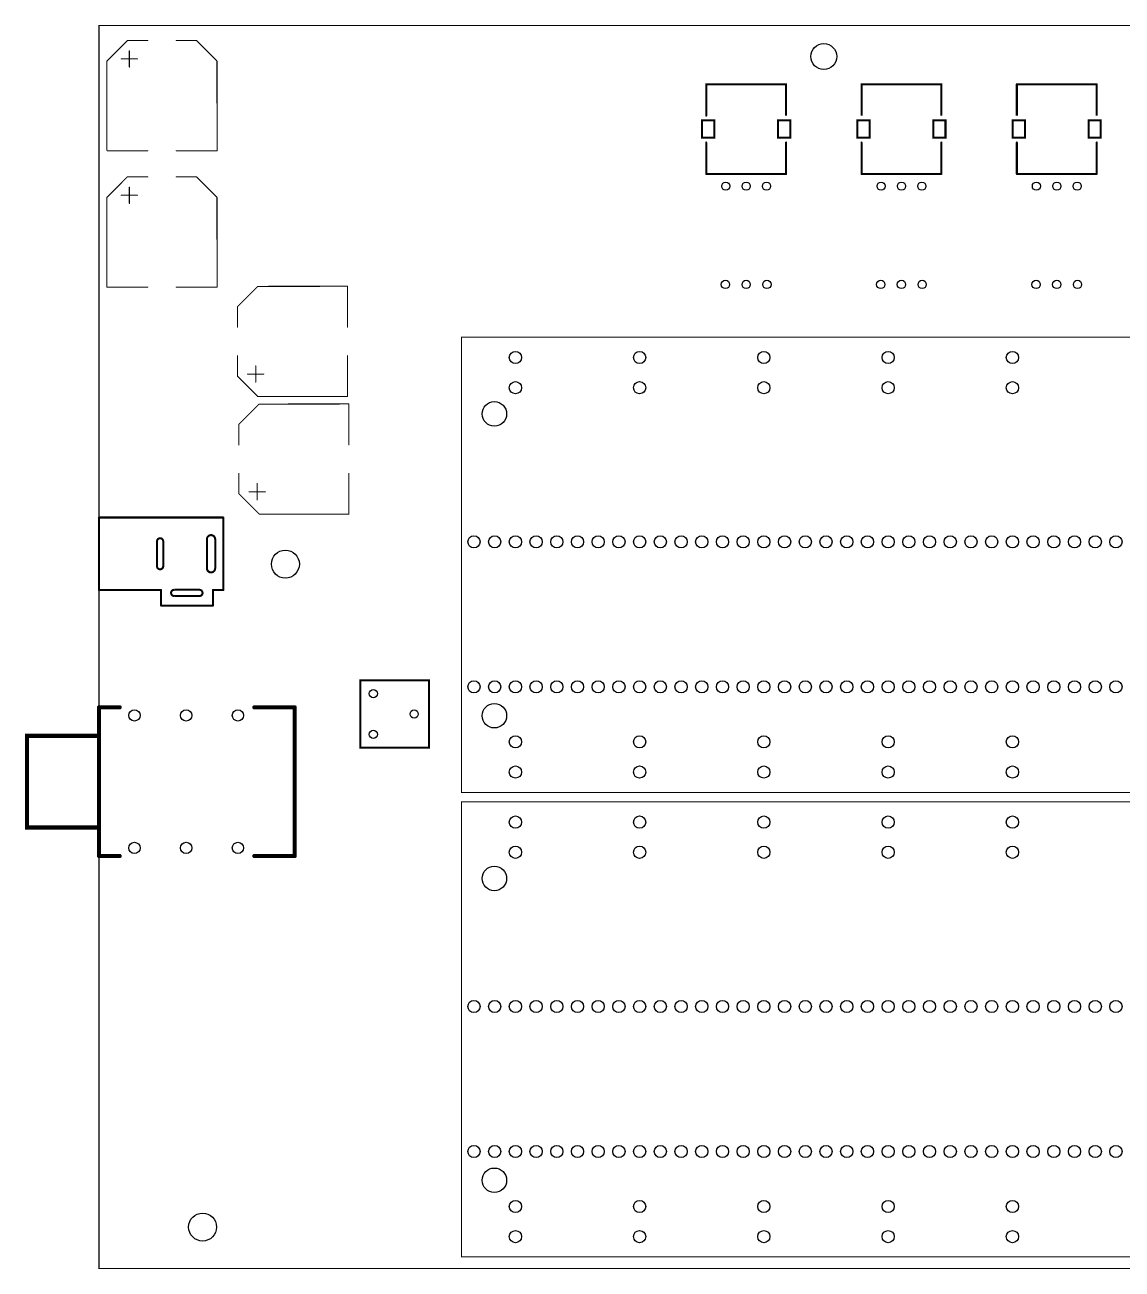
# Model space of a CAD drawing. Extents: x -0.4 to 10.4, y 0 to 6.
# Drawn here: x -0.36 to 4.94, y 0 to 6 of the extents above; entities that cross this region are included whole.
import ezdxf

# ---------------------------------------------------------------- set-up
doc = ezdxf.new("R2010")
doc.units = 0
doc.header["$MEASUREMENT"] = 0
for name, color, linetype in [('Board_Outline', 13, 'Continuous'), ('Drill_Top', 7, 'Continuous'), ('Top_Silk', 2, 'Continuous')]:
    doc.layers.add(name, color=color, linetype=linetype)

msp = doc.modelspace()

# ---------------------------------------------------------------- linework, layer by layer
at = {"layer": 'Board_Outline', "linetype": 'Continuous'}
for points, const_width in [([(0, 0), (10, 0), (10, 6), (0, 6), (0, 0)], 0.0055), ([(2.9124, 5.5414), (2.9714, 5.5414), (2.9714, 5.4587), (2.9124, 5.4587), (2.9124, 5.5414)], 0.0098), ([(2.9124, 5.5414), (2.9714, 5.5414), (2.9714, 5.4587), (2.9124, 5.4587), (2.9124, 5.5414)], 0.0055), ([(3.2786, 5.5414), (3.3376, 5.5414), (3.3376, 5.4587), (3.2786, 5.4587), (3.2786, 5.5414)], 0.0098), ([(3.2786, 5.5414), (3.3376, 5.5414), (3.3376, 5.4587), (3.2786, 5.4587), (3.2786, 5.5414)], 0.0055), ([(3.6624, 5.5414), (3.7214, 5.5414), (3.7214, 5.4587), (3.6624, 5.4587), (3.6624, 5.5414)], 0.0098), ([(3.6624, 5.5414), (3.7214, 5.5414), (3.7214, 5.4587), (3.6624, 5.4587), (3.6624, 5.5414)], 0.0055), ([(4.0286, 5.5414), (4.0876, 5.5414), (4.0876, 5.4587), (4.0286, 5.4587), (4.0286, 5.5414)], 0.0098), ([(4.0286, 5.5414), (4.0876, 5.5414), (4.0876, 5.4587), (4.0286, 5.4587), (4.0286, 5.5414)], 0.0055), ([(4.4124, 5.5414), (4.4714, 5.5414), (4.4714, 5.4587), (4.4124, 5.4587), (4.4124, 5.5414)], 0.0098), ([(4.4124, 5.5414), (4.4714, 5.5414), (4.4714, 5.4587), (4.4124, 5.4587), (4.4124, 5.5414)], 0.0055), ([(4.7786, 5.5414), (4.8376, 5.5414), (4.8376, 5.4587), (4.7786, 5.4587), (4.7786, 5.5414)], 0.0098), ([(4.7786, 5.5414), (4.8376, 5.5414), (4.8376, 5.4587), (4.7786, 5.4587), (4.7786, 5.5414)], 0.0055), ([(0.561, 3.52), (0.5608, 3.5231), (0.56, 3.5262), (0.5588, 3.5291), (0.5572, 3.5317), (0.5551, 3.5341), (0.5528, 3.5362), (0.5501, 3.5378), (0.5472, 3.539), (0.5441, 3.5398), (0.541, 3.54), (0.5379, 3.5398), (0.5348, 3.539), (0.5319, 3.5378), (0.5292, 3.5362), (0.5268, 3.5341), (0.5248, 3.5317), (0.5232, 3.5291), (0.522, 3.5262), (0.5212, 3.5231), (0.521, 3.52)], 0.0098), ([(0.31, 3.51), (0.3098, 3.5123), (0.3093, 3.5146), (0.3084, 3.5168), (0.3072, 3.5188), (0.3056, 3.5206), (0.3038, 3.5221), (0.3018, 3.5234), (0.2997, 3.5243), (0.2974, 3.5248), (0.295, 3.525), (0.2927, 3.5248), (0.2904, 3.5243), (0.2882, 3.5234), (0.2862, 3.5221), (0.2844, 3.5206), (0.2829, 3.5188), (0.2817, 3.5168), (0.2808, 3.5146), (0.2802, 3.5123), (0.28, 3.51)], 0.0098), ([(0.28, 3.51), (0.28, 3.39)], 0.0098), ([(0.31, 3.51), (0.3098, 3.5123), (0.3093, 3.5146), (0.3084, 3.5168), (0.3072, 3.5188), (0.3056, 3.5206), (0.3038, 3.5221), (0.3018, 3.5234), (0.2997, 3.5243), (0.2974, 3.5248), (0.295, 3.525), (0.2927, 3.5248), (0.2904, 3.5243), (0.2882, 3.5234), (0.2862, 3.5221), (0.2844, 3.5206), (0.2829, 3.5188), (0.2817, 3.5168), (0.2808, 3.5146), (0.2802, 3.5123), (0.28, 3.51)], 0.0055), ([(0.28, 3.51), (0.28, 3.39)], 0.0055), ([(0.31, 3.51), (0.31, 3.39)], 0.0098), ([(0.31, 3.51), (0.31, 3.39)], 0.0055), ([(0.521, 3.52), (0.521, 3.38)], 0.0098), ([(0.561, 3.52), (0.5608, 3.5231), (0.56, 3.5262), (0.5588, 3.5291), (0.5572, 3.5317), (0.5551, 3.5341), (0.5528, 3.5362), (0.5501, 3.5378), (0.5472, 3.539), (0.5441, 3.5398), (0.541, 3.54), (0.5379, 3.5398), (0.5348, 3.539), (0.5319, 3.5378), (0.5292, 3.5362), (0.5268, 3.5341), (0.5248, 3.5317), (0.5232, 3.5291), (0.522, 3.5262), (0.5212, 3.5231), (0.521, 3.52)], 0.0055), ([(0.521, 3.52), (0.521, 3.38)], 0.0055), ([(0.561, 3.52), (0.561, 3.38)], 0.0098), ([(0.561, 3.52), (0.561, 3.38)], 0.0055), ([(0.28, 3.39), (0.2802, 3.3877), (0.2808, 3.3854), (0.2817, 3.3832), (0.2829, 3.3812), (0.2844, 3.3794), (0.2862, 3.3779), (0.2882, 3.3767), (0.2904, 3.3757), (0.2927, 3.3752), (0.295, 3.375), (0.2974, 3.3752), (0.2997, 3.3757), (0.3018, 3.3767), (0.3038, 3.3779), (0.3056, 3.3794), (0.3072, 3.3812), (0.3084, 3.3832), (0.3093, 3.3854), (0.3098, 3.3877), (0.31, 3.39)], 0.0098), ([(0.28, 3.39), (0.2802, 3.3877), (0.2808, 3.3854), (0.2817, 3.3832), (0.2829, 3.3812), (0.2844, 3.3794), (0.2862, 3.3779), (0.2882, 3.3767), (0.2904, 3.3757), (0.2927, 3.3752), (0.295, 3.375), (0.2974, 3.3752), (0.2997, 3.3757), (0.3018, 3.3767), (0.3038, 3.3779), (0.3056, 3.3794), (0.3072, 3.3812), (0.3084, 3.3832), (0.3093, 3.3854), (0.3098, 3.3877), (0.31, 3.39)], 0.0055), ([(0.521, 3.38), (0.5212, 3.3769), (0.522, 3.3738), (0.5232, 3.3709), (0.5248, 3.3682), (0.5269, 3.3659), (0.5292, 3.3638), (0.5319, 3.3622), (0.5348, 3.361), (0.5379, 3.3603), (0.541, 3.36), (0.5441, 3.3603), (0.5472, 3.361), (0.5501, 3.3622), (0.5527, 3.3638), (0.5551, 3.3659), (0.5572, 3.3682), (0.5588, 3.3709), (0.56, 3.3738), (0.5607, 3.3769), (0.561, 3.38)], 0.0098), ([(0.521, 3.38), (0.5212, 3.3769), (0.522, 3.3738), (0.5232, 3.3709), (0.5248, 3.3682), (0.5269, 3.3659), (0.5292, 3.3638), (0.5319, 3.3622), (0.5348, 3.361), (0.5379, 3.3603), (0.541, 3.36), (0.5441, 3.3603), (0.5472, 3.361), (0.5501, 3.3622), (0.5527, 3.3638), (0.5551, 3.3659), (0.5572, 3.3682), (0.5588, 3.3709), (0.56, 3.3738), (0.5607, 3.3769), (0.561, 3.38)], 0.0055), ([(0.363, 3.276), (0.3607, 3.2758), (0.3584, 3.2753), (0.3562, 3.2744), (0.3542, 3.2731), (0.3524, 3.2716), (0.3509, 3.2698), (0.3496, 3.2678), (0.3487, 3.2656), (0.3482, 3.2633), (0.348, 3.261), (0.3482, 3.2586), (0.3487, 3.2564), (0.3496, 3.2542), (0.3509, 3.2522), (0.3524, 3.2504), (0.3542, 3.2489), (0.3562, 3.2476), (0.3584, 3.2467), (0.3607, 3.2462), (0.363, 3.246)], 0.0098), ([(0.363, 3.276), (0.3607, 3.2758), (0.3584, 3.2753), (0.3562, 3.2744), (0.3542, 3.2731), (0.3524, 3.2716), (0.3509, 3.2698), (0.3496, 3.2678), (0.3487, 3.2656), (0.3482, 3.2633), (0.348, 3.261), (0.3482, 3.2586), (0.3487, 3.2564), (0.3496, 3.2542), (0.3509, 3.2522), (0.3524, 3.2504), (0.3542, 3.2489), (0.3562, 3.2476), (0.3584, 3.2467), (0.3607, 3.2462), (0.363, 3.246)], 0.0055), ([(0.483, 3.276), (0.363, 3.276)], 0.0098), ([(0.483, 3.246), (0.363, 3.246)], 0.0098), ([(0.483, 3.276), (0.363, 3.276)], 0.0055), ([(0.483, 3.246), (0.363, 3.246)], 0.0055), ([(0.483, 3.246), (0.4856, 3.2459), (0.4881, 3.2462), (0.4905, 3.247), (0.4928, 3.2481), (0.4949, 3.2497), (0.4966, 3.2515), (0.4981, 3.2536), (0.4991, 3.256), (0.4998, 3.2584), (0.5, 3.261), (0.4998, 3.2635), (0.4991, 3.266), (0.4981, 3.2683), (0.4966, 3.2705), (0.4949, 3.2723), (0.4928, 3.2738), (0.4905, 3.275), (0.4881, 3.2758), (0.4856, 3.2761), (0.483, 3.276)], 0.0098), ([(0.483, 3.246), (0.4856, 3.2459), (0.4881, 3.2462), (0.4905, 3.247), (0.4928, 3.2481), (0.4949, 3.2497), (0.4966, 3.2515), (0.4981, 3.2536), (0.4991, 3.256), (0.4998, 3.2584), (0.5, 3.261), (0.4998, 3.2635), (0.4991, 3.266), (0.4981, 3.2683), (0.4966, 3.2705), (0.4949, 3.2723), (0.4928, 3.2738), (0.4905, 3.275), (0.4881, 3.2758), (0.4856, 3.2761), (0.483, 3.276)], 0.0055)]:
    msp.add_lwpolyline(points, dxfattribs=dict(at, const_width=const_width))
at = {"layer": 'Drill_Top'}
for centre, radius in [((3.5, 5.85), 0.0625), ((3.0266, 5.2244), 0.0197), ((3.125, 5.2244), 0.0197), ((3.2234, 5.2244), 0.0197), ((3.7766, 5.2244), 0.0197), ((3.875, 5.2244), 0.0197), ((3.9734, 5.2244), 0.0197), ((4.5266, 5.2244), 0.0197), ((4.625, 5.2244), 0.0197), ((4.7234, 5.2244), 0.0197), ((3.025, 4.75), 0.02), ((3.125, 4.75), 0.02), ((3.225, 4.75), 0.02), ((3.775, 4.75), 0.02), ((3.875, 4.75), 0.02), ((3.975, 4.75), 0.02), ((4.525, 4.75), 0.02), ((4.625, 4.75), 0.02), ((4.725, 4.75), 0.02), ((2.0106, 4.3972), 0.0295), ((2.6106, 4.3972), 0.0295), ((3.2106, 4.3972), 0.0295), ((3.8106, 4.3972), 0.0295), ((4.4106, 4.3972), 0.0295), ((2.0106, 4.2516), 0.0295), ((2.6106, 4.2516), 0.0295), ((3.2106, 4.2516), 0.0295), ((3.8106, 4.2516), 0.0295), ((4.4106, 4.2516), 0.0295), ((1.9094, 4.1252), 0.0591), ((1.8106, 3.5075), 0.0295), ((1.9106, 3.5075), 0.0295), ((2.0106, 3.5075), 0.0295), ((2.1106, 3.5075), 0.0295), ((2.2106, 3.5075), 0.0295), ((2.3106, 3.5075), 0.0295), ((2.4106, 3.5075), 0.0295), ((2.5106, 3.5075), 0.0295), ((2.6106, 3.5075), 0.0295), ((2.7106, 3.5075), 0.0295), ((2.8106, 3.5075), 0.0295), ((2.9106, 3.5075), 0.0295), ((3.0106, 3.5075), 0.0295), ((3.1106, 3.5075), 0.0295), ((3.2106, 3.5075), 0.0295), ((3.3106, 3.5075), 0.0295), ((3.4106, 3.5075), 0.0295), ((3.5106, 3.5075), 0.0295), ((3.6106, 3.5075), 0.0295), ((3.7106, 3.5075), 0.0295), ((3.8106, 3.5075), 0.0295), ((3.9106, 3.5075), 0.0295), ((4.0106, 3.5075), 0.0295), ((4.1106, 3.5075), 0.0295), ((4.2106, 3.5075), 0.0295), ((4.3106, 3.5075), 0.0295), ((4.4106, 3.5075), 0.0295), ((4.5106, 3.5075), 0.0295), ((4.6106, 3.5075), 0.0295), ((4.7106, 3.5075), 0.0295), ((4.8106, 3.5075), 0.0295), ((4.9106, 3.5075), 0.0295), ((0.9, 3.4), 0.0675), ((1.8106, 2.8075), 0.0295), ((1.9106, 2.8075), 0.0295), ((2.0106, 2.8075), 0.0295), ((2.1106, 2.8075), 0.0295), ((2.2106, 2.8075), 0.0295), ((2.3106, 2.8075), 0.0295), ((2.4106, 2.8075), 0.0295), ((2.5106, 2.8075), 0.0295), ((2.6106, 2.8075), 0.0295), ((2.7106, 2.8075), 0.0295), ((2.8106, 2.8075), 0.0295), ((2.9106, 2.8075), 0.0295), ((3.0106, 2.8075), 0.0295), ((3.1106, 2.8075), 0.0295), ((3.2106, 2.8075), 0.0295), ((3.3106, 2.8075), 0.0295), ((3.4106, 2.8075), 0.0295), ((3.5106, 2.8075), 0.0295), ((3.6106, 2.8075), 0.0295), ((3.7106, 2.8075), 0.0295), ((3.8106, 2.8075), 0.0295), ((3.9106, 2.8075), 0.0295), ((4.0106, 2.8075), 0.0295), ((4.1106, 2.8075), 0.0295), ((4.2106, 2.8075), 0.0295), ((4.3106, 2.8075), 0.0295), ((4.4106, 2.8075), 0.0295), ((4.5106, 2.8075), 0.0295), ((4.6106, 2.8075), 0.0295), ((4.7106, 2.8075), 0.0295), ((4.8106, 2.8075), 0.0295), ((4.9106, 2.8075), 0.0295), ((1.325, 2.775), 0.0197), ((1.9094, 2.6685), 0.0591), ((0.171, 2.67), 0.0275), ((0.421, 2.67), 0.0275), ((0.671, 2.67), 0.0275), ((1.5219, 2.6766), 0.0197), ((1.325, 2.5781), 0.0197), ((2.0106, 2.5421), 0.0295), ((2.6106, 2.5421), 0.0295), ((3.2106, 2.5421), 0.0295), ((3.8106, 2.5421), 0.0295), ((4.4106, 2.5421), 0.0295), ((2.0106, 2.3965), 0.0295), ((2.6106, 2.3965), 0.0295), ((3.2106, 2.3965), 0.0295), ((3.8106, 2.3965), 0.0295), ((4.4106, 2.3965), 0.0295), ((2.0106, 2.1548), 0.0295), ((2.6106, 2.1548), 0.0295), ((3.2106, 2.1548), 0.0295), ((3.8106, 2.1548), 0.0295), ((4.4106, 2.1548), 0.0295), ((0.171, 2.03), 0.0275), ((0.421, 2.03), 0.0275), ((0.671, 2.03), 0.0275), ((2.0106, 2.0091), 0.0295), ((2.6106, 2.0091), 0.0295), ((3.2106, 2.0091), 0.0295), ((3.8106, 2.0091), 0.0295), ((4.4106, 2.0091), 0.0295), ((1.9094, 1.8827), 0.0591), ((1.8106, 1.265), 0.0295), ((1.9106, 1.265), 0.0295), ((2.0106, 1.265), 0.0295), ((2.1106, 1.265), 0.0295), ((2.2106, 1.265), 0.0295), ((2.3106, 1.265), 0.0295), ((2.4106, 1.265), 0.0295), ((2.5106, 1.265), 0.0295), ((2.6106, 1.265), 0.0295), ((2.7106, 1.265), 0.0295), ((2.8106, 1.265), 0.0295), ((2.9106, 1.265), 0.0295), ((3.0106, 1.265), 0.0295), ((3.1106, 1.265), 0.0295), ((3.2106, 1.265), 0.0295), ((3.3106, 1.265), 0.0295), ((3.4106, 1.265), 0.0295), ((3.5106, 1.265), 0.0295), ((3.6106, 1.265), 0.0295), ((3.7106, 1.265), 0.0295), ((3.8106, 1.265), 0.0295), ((3.9106, 1.265), 0.0295), ((4.0106, 1.265), 0.0295), ((4.1106, 1.265), 0.0295), ((4.2106, 1.265), 0.0295), ((4.3106, 1.265), 0.0295), ((4.4106, 1.265), 0.0295), ((4.5106, 1.265), 0.0295), ((4.6106, 1.265), 0.0295), ((4.7106, 1.265), 0.0295), ((4.8106, 1.265), 0.0295), ((4.9106, 1.265), 0.0295), ((1.8106, 0.565), 0.0295), ((1.9106, 0.565), 0.0295), ((2.0106, 0.565), 0.0295), ((2.1106, 0.565), 0.0295), ((2.2106, 0.565), 0.0295), ((2.3106, 0.565), 0.0295), ((2.4106, 0.565), 0.0295), ((2.5106, 0.565), 0.0295), ((2.6106, 0.565), 0.0295), ((2.7106, 0.565), 0.0295), ((2.8106, 0.565), 0.0295), ((2.9106, 0.565), 0.0295), ((3.0106, 0.565), 0.0295), ((3.1106, 0.565), 0.0295), ((3.2106, 0.565), 0.0295), ((3.3106, 0.565), 0.0295), ((3.4106, 0.565), 0.0295), ((3.5106, 0.565), 0.0295), ((3.6106, 0.565), 0.0295), ((3.7106, 0.565), 0.0295), ((3.8106, 0.565), 0.0295), ((3.9106, 0.565), 0.0295), ((4.0106, 0.565), 0.0295), ((4.1106, 0.565), 0.0295), ((4.2106, 0.565), 0.0295), ((4.3106, 0.565), 0.0295), ((4.4106, 0.565), 0.0295), ((4.5106, 0.565), 0.0295), ((4.6106, 0.565), 0.0295), ((4.7106, 0.565), 0.0295), ((4.8106, 0.565), 0.0295), ((4.9106, 0.565), 0.0295), ((1.9094, 0.4261), 0.0591), ((2.0106, 0.2997), 0.0295), ((2.6106, 0.2997), 0.0295), ((3.2106, 0.2997), 0.0295), ((3.8106, 0.2997), 0.0295), ((4.4106, 0.2997), 0.0295), ((0.5, 0.2), 0.0675), ((2.0106, 0.154), 0.0295), ((2.6106, 0.154), 0.0295), ((3.2106, 0.154), 0.0295), ((3.8106, 0.154), 0.0295), ((4.4106, 0.154), 0.0295)]:
    msp.add_circle(centre, radius, dxfattribs=at)
at = {"layer": 'Top_Silk', "linetype": 'Continuous'}
for points, const_width in [([(0.0383, 5.8284), (0.1367, 5.9268)], 0.005), ([(0.1367, 5.9268), (0.2351, 5.9268)], 0.005), ([(0.4713, 5.9268), (0.3729, 5.9268)], 0.005), ([(0.5697, 5.8284), (0.4713, 5.9268)], 0.005), ([(0.0383, 5.3953), (0.0383, 5.8284)], 0.005), ([(0.1072, 5.8382), (0.1859, 5.8382)], 0.005), ([(0.1465, 5.7989), (0.1465, 5.8776)], 0.005), ([(0.57, 5.3953), (0.5697, 5.8284)], 0.005), ([(2.9321, 5.565), (2.9321, 5.7165)], 0.0098), ([(2.9321, 5.7165), (3.3179, 5.7165)], 0.0098), ([(3.3179, 5.565), (3.3179, 5.7165)], 0.0098), ([(3.6821, 5.565), (3.6821, 5.7165)], 0.0098), ([(3.6821, 5.7165), (4.0679, 5.7165)], 0.0098), ([(4.0679, 5.565), (4.0679, 5.7165)], 0.0098), ([(4.4321, 5.565), (4.4321, 5.7165)], 0.0098), ([(4.4321, 5.7165), (4.8179, 5.7165)], 0.0098), ([(4.8179, 5.565), (4.8179, 5.7165)], 0.0098), ([(2.9321, 5.2835), (2.9321, 5.4351)], 0.0098), ([(3.3179, 5.2835), (3.3179, 5.4351)], 0.0098), ([(3.6821, 5.2835), (3.6821, 5.4351)], 0.0098), ([(4.0679, 5.2835), (4.0679, 5.4351)], 0.0098), ([(4.4321, 5.2835), (4.4321, 5.4351)], 0.0098), ([(4.8179, 5.2835), (4.8179, 5.4351)], 0.0098), ([(0.2351, 5.3953), (0.0383, 5.3953)], 0.005), ([(0.3729, 5.3953), (0.5697, 5.3953)], 0.005), ([(2.9321, 5.2835), (3.3179, 5.2835)], 0.0098), ([(3.6821, 5.2835), (4.0679, 5.2835)], 0.0098), ([(4.4321, 5.2835), (4.8179, 5.2835)], 0.0098), ([(0.0383, 5.1704), (0.1367, 5.2688)], 0.005), ([(0.1367, 5.2688), (0.2351, 5.2688)], 0.005), ([(0.4713, 5.2688), (0.3729, 5.2688)], 0.005), ([(0.5697, 5.1704), (0.4713, 5.2688)], 0.005), ([(0.0383, 4.7373), (0.0383, 5.1704)], 0.005), ([(0.1072, 5.1802), (0.1859, 5.1802)], 0.005), ([(0.1465, 5.1409), (0.1465, 5.2196)], 0.005), ([(0.57, 4.7373), (0.5697, 5.1704)], 0.005), ([(0.2351, 4.7373), (0.0383, 4.7373)], 0.005), ([(0.3729, 4.7373), (0.5697, 4.7373)], 0.005), ([(0.7667, 4.7407), (0.6683, 4.6423)], 0.005), ([(1.1998, 4.741), (0.7667, 4.7407)], 0.005), ([(1.1998, 4.5439), (1.1998, 4.7407)], 0.005), ([(0.6683, 4.6423), (0.6683, 4.5439)], 0.005), ([(1.75, 2.2984), (8.25, 2.2984), (8.25, 4.4953), (1.75, 4.4953), (1.75, 2.2984)], 0.005), ([(0.6683, 4.3077), (0.6683, 4.4061)], 0.005), ([(1.1998, 4.4061), (1.1998, 4.2093)], 0.005), ([(0.7569, 4.2782), (0.7569, 4.3569)], 0.005), ([(0.7667, 4.2093), (0.6683, 4.3077)], 0.005), ([(0.7962, 4.3175), (0.7175, 4.3175)], 0.005), ([(1.1998, 4.2093), (0.7667, 4.2093)], 0.005), ([(0.7736, 4.1727), (0.6752, 4.0743)], 0.005), ([(1.2067, 4.173), (0.7736, 4.1727)], 0.005), ([(1.2067, 3.9759), (1.2067, 4.1727)], 0.005), ([(0.6752, 4.0743), (0.6752, 3.9759)], 0.005), ([(0.6752, 3.7397), (0.6752, 3.8381)], 0.005), ([(0.7638, 3.7102), (0.7638, 3.7889)], 0.005), ([(1.2067, 3.8381), (1.2067, 3.6413)], 0.005), ([(0.7736, 3.6413), (0.6752, 3.7397)], 0.005), ([(0.8031, 3.7495), (0.7244, 3.7495)], 0.005), ([(0.6, 3.625), (0, 3.625)], 0.0098), ([(0, 3.625), (0, 3.275)], 0.0098), ([(0.6, 3.625), (0.6, 3.275)], 0.0098), ([(1.2067, 3.6413), (0.7736, 3.6413)], 0.005), ([(0, 3.275), (0.3, 3.275)], 0.0098), ([(0.3, 3.2), (0.3, 3.275)], 0.0098), ([(0.6, 3.275), (0.55, 3.275)], 0.0098), ([(0.55, 3.275), (0.55, 3.2)], 0.0098), ([(0.55, 3.2), (0.3, 3.2)], 0.0098), ([(1.5937, 2.8391), (1.2625, 2.8391), (1.2625, 2.5141), (1.5937, 2.5141), (1.5937, 2.8391)], 0.0098), ([(-0.0001, 2.709), (0.1, 2.709)], 0.02), ([(-0.0001, 1.991), (-0.0001, 2.709)], 0.02), ([(0.945, 2.709), (0.75, 2.709)], 0.02), ([(0.945, 1.991), (0.945, 2.709)], 0.02), ([(-0.0001, 2.129), (-0.348, 2.129), (-0.348, 2.571), (-0.0001, 2.571), (-0.0001, 2.129)], 0.02), ([(1.75, 0.056), (8.25, 0.056), (8.25, 2.2528), (1.75, 2.2528), (1.75, 0.056)], 0.005), ([(-0.0001, 1.991), (0.1, 1.991)], 0.02), ([(0.945, 1.991), (0.75, 1.991)], 0.02)]:
    msp.add_lwpolyline(points, dxfattribs=dict(at, const_width=const_width))
for points, const_width in [([(0.1354, 5.9268, 1), (0.1379, 5.9268, 1), (0.1354, 5.9268, 1)], 0.0025), ([(0.1354, 5.9268, 1), (0.1379, 5.9268, 1), (0.1354, 5.9268, 1)], 0.0025), ([(0.2339, 5.9268, 1), (0.2364, 5.9268, 1), (0.2339, 5.9268, 1)], 0.0025), ([(0.3716, 5.9268, 1), (0.3741, 5.9268, 1), (0.3716, 5.9268, 1)], 0.0025), ([(0.4701, 5.9268, 1), (0.4726, 5.9268, 1), (0.4701, 5.9268, 1)], 0.0025), ([(0.4701, 5.9268, 1), (0.4726, 5.9268, 1), (0.4701, 5.9268, 1)], 0.0025), ([(0.037, 5.8284, 1), (0.0395, 5.8284, 1), (0.037, 5.8284, 1)], 0.0025), ([(0.037, 5.8284, 1), (0.0395, 5.8284, 1), (0.037, 5.8284, 1)], 0.0025), ([(0.1059, 5.8382, 1), (0.1084, 5.8382, 1), (0.1059, 5.8382, 1)], 0.0025), ([(0.1453, 5.8776, 1), (0.1478, 5.8776, 1), (0.1453, 5.8776, 1)], 0.0025), ([(0.1846, 5.8382, 1), (0.1871, 5.8382, 1), (0.1846, 5.8382, 1)], 0.0025), ([(0.5685, 5.8284, 1), (0.571, 5.8284, 1), (0.5685, 5.8284, 1)], 0.0025), ([(0.5685, 5.8284, 1), (0.571, 5.8284, 1), (0.5685, 5.8284, 1)], 0.0025), ([(0.1453, 5.7989, 1), (0.1478, 5.7989, 1), (0.1453, 5.7989, 1)], 0.0025), ([(2.9296, 5.7165, 1), (2.9345, 5.7165, 1), (2.9296, 5.7165, 1)], 0.0049), ([(2.9296, 5.7165, 1), (2.9345, 5.7165, 1), (2.9296, 5.7165, 1)], 0.0049), ([(3.3155, 5.7165, 1), (3.3204, 5.7165, 1), (3.3155, 5.7165, 1)], 0.0049), ([(3.3155, 5.7165, 1), (3.3204, 5.7165, 1), (3.3155, 5.7165, 1)], 0.0049), ([(3.6796, 5.7165, 1), (3.6845, 5.7165, 1), (3.6796, 5.7165, 1)], 0.0049), ([(3.6796, 5.7165, 1), (3.6845, 5.7165, 1), (3.6796, 5.7165, 1)], 0.0049), ([(4.0655, 5.7165, 1), (4.0704, 5.7165, 1), (4.0655, 5.7165, 1)], 0.0049), ([(4.0655, 5.7165, 1), (4.0704, 5.7165, 1), (4.0655, 5.7165, 1)], 0.0049), ([(4.4296, 5.7165, 1), (4.4345, 5.7165, 1), (4.4296, 5.7165, 1)], 0.0049), ([(4.4296, 5.7165, 1), (4.4345, 5.7165, 1), (4.4296, 5.7165, 1)], 0.0049), ([(4.8155, 5.7165, 1), (4.8204, 5.7165, 1), (4.8155, 5.7165, 1)], 0.0049), ([(4.8155, 5.7165, 1), (4.8204, 5.7165, 1), (4.8155, 5.7165, 1)], 0.0049), ([(2.9296, 5.565, 1), (2.9345, 5.565, 1), (2.9296, 5.565, 1)], 0.0049), ([(2.9296, 5.4351, 1), (2.9345, 5.4351, 1), (2.9296, 5.4351, 1)], 0.0049), ([(3.3155, 5.4351, 1), (3.3204, 5.4351, 1), (3.3155, 5.4351, 1)], 0.0049), ([(3.6796, 5.4351, 1), (3.6845, 5.4351, 1), (3.6796, 5.4351, 1)], 0.0049), ([(4.0655, 5.4351, 1), (4.0704, 5.4351, 1), (4.0655, 5.4351, 1)], 0.0049), ([(4.4296, 5.4351, 1), (4.4345, 5.4351, 1), (4.4296, 5.4351, 1)], 0.0049), ([(4.8155, 5.4351, 1), (4.8204, 5.4351, 1), (4.8155, 5.4351, 1)], 0.0049), ([(0.2339, 5.3953, 1), (0.2364, 5.3953, 1), (0.2339, 5.3953, 1)], 0.0025), ([(0.3716, 5.3953, 1), (0.3741, 5.3953, 1), (0.3716, 5.3953, 1)], 0.0025), ([(0.5685, 5.3953, 1), (0.571, 5.3953, 1), (0.5685, 5.3953, 1)], 0.0025), ([(0.5687, 5.3953, 1), (0.5712, 5.3953, 1), (0.5687, 5.3953, 1)], 0.0025), ([(2.9296, 5.2835, 1), (2.9345, 5.2835, 1), (2.9296, 5.2835, 1)], 0.0049), ([(2.9296, 5.2835, 1), (2.9345, 5.2835, 1), (2.9296, 5.2835, 1)], 0.0049), ([(3.3155, 5.2835, 1), (3.3204, 5.2835, 1), (3.3155, 5.2835, 1)], 0.0049), ([(3.3155, 5.2835, 1), (3.3204, 5.2835, 1), (3.3155, 5.2835, 1)], 0.0049), ([(3.6796, 5.2835, 1), (3.6845, 5.2835, 1), (3.6796, 5.2835, 1)], 0.0049), ([(3.6796, 5.2835, 1), (3.6845, 5.2835, 1), (3.6796, 5.2835, 1)], 0.0049), ([(4.0655, 5.2835, 1), (4.0704, 5.2835, 1), (4.0655, 5.2835, 1)], 0.0049), ([(4.0655, 5.2835, 1), (4.0704, 5.2835, 1), (4.0655, 5.2835, 1)], 0.0049), ([(4.4296, 5.2835, 1), (4.4345, 5.2835, 1), (4.4296, 5.2835, 1)], 0.0049), ([(4.4296, 5.2835, 1), (4.4345, 5.2835, 1), (4.4296, 5.2835, 1)], 0.0049), ([(4.8155, 5.2835, 1), (4.8204, 5.2835, 1), (4.8155, 5.2835, 1)], 0.0049), ([(4.8155, 5.2835, 1), (4.8204, 5.2835, 1), (4.8155, 5.2835, 1)], 0.0049), ([(0.1354, 5.2688, 1), (0.1379, 5.2688, 1), (0.1354, 5.2688, 1)], 0.0025), ([(0.1354, 5.2688, 1), (0.1379, 5.2688, 1), (0.1354, 5.2688, 1)], 0.0025), ([(0.2339, 5.2688, 1), (0.2364, 5.2688, 1), (0.2339, 5.2688, 1)], 0.0025), ([(0.3716, 5.2688, 1), (0.3741, 5.2688, 1), (0.3716, 5.2688, 1)], 0.0025), ([(0.4701, 5.2688, 1), (0.4726, 5.2688, 1), (0.4701, 5.2688, 1)], 0.0025), ([(0.4701, 5.2688, 1), (0.4726, 5.2688, 1), (0.4701, 5.2688, 1)], 0.0025), ([(0.037, 5.1704, 1), (0.0395, 5.1704, 1), (0.037, 5.1704, 1)], 0.0025), ([(0.037, 5.1704, 1), (0.0395, 5.1704, 1), (0.037, 5.1704, 1)], 0.0025), ([(0.1059, 5.1802, 1), (0.1084, 5.1802, 1), (0.1059, 5.1802, 1)], 0.0025), ([(0.1453, 5.2196, 1), (0.1478, 5.2196, 1), (0.1453, 5.2196, 1)], 0.0025), ([(0.1846, 5.1802, 1), (0.1871, 5.1802, 1), (0.1846, 5.1802, 1)], 0.0025), ([(0.5685, 5.1704, 1), (0.571, 5.1704, 1), (0.5685, 5.1704, 1)], 0.0025), ([(0.5685, 5.1704, 1), (0.571, 5.1704, 1), (0.5685, 5.1704, 1)], 0.0025), ([(0.1453, 5.1409, 1), (0.1478, 5.1409, 1), (0.1453, 5.1409, 1)], 0.0025), ([(0.037, 4.7373, 1), (0.0395, 4.7373, 1), (0.037, 4.7373, 1)], 0.0025), ([(0.037, 4.7373, 1), (0.0395, 4.7373, 1), (0.037, 4.7373, 1)], 0.0025), ([(0.2339, 4.7373, 1), (0.2364, 4.7373, 1), (0.2339, 4.7373, 1)], 0.0025), ([(0.3716, 4.7373, 1), (0.3741, 4.7373, 1), (0.3716, 4.7373, 1)], 0.0025), ([(0.5685, 4.7373, 1), (0.571, 4.7373, 1), (0.5685, 4.7373, 1)], 0.0025), ([(0.5687, 4.7373, 1), (0.5712, 4.7373, 1), (0.5687, 4.7373, 1)], 0.0025), ([(0.7655, 4.7407, 1), (0.768, 4.7407, 1), (0.7655, 4.7407, 1)], 0.0025), ([(0.7655, 4.7407, 1), (0.768, 4.7407, 1), (0.7655, 4.7407, 1)], 0.0025), ([(1.1985, 4.741, 1), (1.201, 4.741, 1), (1.1985, 4.741, 1)], 0.0025), ([(1.1985, 4.7407, 1), (1.201, 4.7407, 1), (1.1985, 4.7407, 1)], 0.0025), ([(0.6671, 4.6423, 1), (0.6696, 4.6423, 1), (0.6671, 4.6423, 1)], 0.0025), ([(0.6671, 4.6423, 1), (0.6696, 4.6423, 1), (0.6671, 4.6423, 1)], 0.0025), ([(0.6671, 4.5439, 1), (0.6696, 4.5439, 1), (0.6671, 4.5439, 1)], 0.0025), ([(1.1985, 4.5439, 1), (1.201, 4.5439, 1), (1.1985, 4.5439, 1)], 0.0025), ([(0.6671, 4.4061, 1), (0.6696, 4.4061, 1), (0.6671, 4.4061, 1)], 0.0025), ([(1.1985, 4.4061, 1), (1.201, 4.4061, 1), (1.1985, 4.4061, 1)], 0.0025), ([(0.7556, 4.3569, 1), (0.7581, 4.3569, 1), (0.7556, 4.3569, 1)], 0.0025), ([(0.6671, 4.3077, 1), (0.6696, 4.3077, 1), (0.6671, 4.3077, 1)], 0.0025), ([(0.6671, 4.3077, 1), (0.6696, 4.3077, 1), (0.6671, 4.3077, 1)], 0.0025), ([(0.7163, 4.3175, 1), (0.7188, 4.3175, 1), (0.7163, 4.3175, 1)], 0.0025), ([(0.7556, 4.2782, 1), (0.7581, 4.2782, 1), (0.7556, 4.2782, 1)], 0.0025), ([(0.795, 4.3175, 1), (0.7975, 4.3175, 1), (0.795, 4.3175, 1)], 0.0025), ([(0.7655, 4.2093, 1), (0.768, 4.2093, 1), (0.7655, 4.2093, 1)], 0.0025), ([(0.7655, 4.2093, 1), (0.768, 4.2093, 1), (0.7655, 4.2093, 1)], 0.0025), ([(1.1985, 4.2093, 1), (1.201, 4.2093, 1), (1.1985, 4.2093, 1)], 0.0025), ([(1.1985, 4.2093, 1), (1.201, 4.2093, 1), (1.1985, 4.2093, 1)], 0.0025), ([(0.7724, 4.1727, 1), (0.7749, 4.1727, 1), (0.7724, 4.1727, 1)], 0.0025), ([(0.7724, 4.1727, 1), (0.7749, 4.1727, 1), (0.7724, 4.1727, 1)], 0.0025), ([(1.2054, 4.173, 1), (1.2079, 4.173, 1), (1.2054, 4.173, 1)], 0.0025), ([(1.2054, 4.1727, 1), (1.2079, 4.1727, 1), (1.2054, 4.1727, 1)], 0.0025), ([(0.674, 4.0743, 1), (0.6765, 4.0743, 1), (0.674, 4.0743, 1)], 0.0025), ([(0.674, 4.0743, 1), (0.6765, 4.0743, 1), (0.674, 4.0743, 1)], 0.0025), ([(0.674, 3.9759, 1), (0.6765, 3.9759, 1), (0.674, 3.9759, 1)], 0.0025), ([(1.2054, 3.9759, 1), (1.2079, 3.9759, 1), (1.2054, 3.9759, 1)], 0.0025), ([(0.674, 3.8381, 1), (0.6765, 3.8381, 1), (0.674, 3.8381, 1)], 0.0025), ([(0.7625, 3.7889, 1), (0.765, 3.7889, 1), (0.7625, 3.7889, 1)], 0.0025), ([(1.2054, 3.8381, 1), (1.2079, 3.8381, 1), (1.2054, 3.8381, 1)], 0.0025), ([(0.674, 3.7397, 1), (0.6765, 3.7397, 1), (0.674, 3.7397, 1)], 0.0025), ([(0.674, 3.7397, 1), (0.6765, 3.7397, 1), (0.674, 3.7397, 1)], 0.0025), ([(0.7232, 3.7495, 1), (0.7257, 3.7495, 1), (0.7232, 3.7495, 1)], 0.0025), ([(0.8019, 3.7495, 1), (0.8044, 3.7495, 1), (0.8019, 3.7495, 1)], 0.0025), ([(0.7625, 3.7102, 1), (0.765, 3.7102, 1), (0.7625, 3.7102, 1)], 0.0025), ([(-0.0025, 3.625, 1), (0.0025, 3.625, 1), (-0.0025, 3.625, 1)], 0.0049), ([(-0.0025, 3.625, 1), (0.0025, 3.625, 1), (-0.0025, 3.625, 1)], 0.0049), ([(0.5975, 3.625, 1), (0.6025, 3.625, 1), (0.5975, 3.625, 1)], 0.0049), ([(0.5975, 3.625, 1), (0.6025, 3.625, 1), (0.5975, 3.625, 1)], 0.0049), ([(0.7724, 3.6413, 1), (0.7749, 3.6413, 1), (0.7724, 3.6413, 1)], 0.0025), ([(0.7724, 3.6413, 1), (0.7749, 3.6413, 1), (0.7724, 3.6413, 1)], 0.0025), ([(1.2054, 3.6413, 1), (1.2079, 3.6413, 1), (1.2054, 3.6413, 1)], 0.0025), ([(1.2054, 3.6413, 1), (1.2079, 3.6413, 1), (1.2054, 3.6413, 1)], 0.0025), ([(-0.0025, 3.275, 1), (0.0025, 3.275, 1), (-0.0025, 3.275, 1)], 0.0049), ([(-0.0025, 3.275, 1), (0.0025, 3.275, 1), (-0.0025, 3.275, 1)], 0.0049), ([(0.2975, 3.275, 1), (0.3025, 3.275, 1), (0.2975, 3.275, 1)], 0.0049), ([(0.2975, 3.275, 1), (0.3025, 3.275, 1), (0.2975, 3.275, 1)], 0.0049), ([(0.5476, 3.275, 1), (0.5525, 3.275, 1), (0.5476, 3.275, 1)], 0.0049), ([(0.5476, 3.275, 1), (0.5525, 3.275, 1), (0.5476, 3.275, 1)], 0.0049), ([(0.5975, 3.275, 1), (0.6025, 3.275, 1), (0.5975, 3.275, 1)], 0.0049), ([(0.5975, 3.275, 1), (0.6025, 3.275, 1), (0.5975, 3.275, 1)], 0.0049), ([(0.2975, 3.2, 1), (0.3025, 3.2, 1), (0.2975, 3.2, 1)], 0.0049), ([(0.2975, 3.2, 1), (0.3025, 3.2, 1), (0.2975, 3.2, 1)], 0.0049), ([(0.5476, 3.2, 1), (0.5525, 3.2, 1), (0.5476, 3.2, 1)], 0.0049), ([(0.5476, 3.2, 1), (0.5525, 3.2, 1), (0.5476, 3.2, 1)], 0.0049), ([(-0.0051, 2.709, 1), (0.0049, 2.709, 1), (-0.0051, 2.709, 1)], 0.01), ([(-0.0051, 2.709, 1), (0.0049, 2.709, 1), (-0.0051, 2.709, 1)], 0.01), ([(0.095, 2.709, 1), (0.105, 2.709, 1), (0.095, 2.709, 1)], 0.01), ([(0.745, 2.709, 1), (0.755, 2.709, 1), (0.745, 2.709, 1)], 0.01), ([(0.94, 2.709, 1), (0.95, 2.709, 1), (0.94, 2.709, 1)], 0.01), ([(0.94, 2.709, 1), (0.95, 2.709, 1), (0.94, 2.709, 1)], 0.01), ([(-0.0051, 1.991, 1), (0.0049, 1.991, 1), (-0.0051, 1.991, 1)], 0.01), ([(-0.0051, 1.991, 1), (0.0049, 1.991, 1), (-0.0051, 1.991, 1)], 0.01), ([(0.095, 1.991, 1), (0.105, 1.991, 1), (0.095, 1.991, 1)], 0.01), ([(0.745, 1.991, 1), (0.755, 1.991, 1), (0.745, 1.991, 1)], 0.01), ([(0.94, 1.991, 1), (0.95, 1.991, 1), (0.94, 1.991, 1)], 0.01), ([(0.94, 1.991, 1), (0.95, 1.991, 1), (0.94, 1.991, 1)], 0.01)]:
    msp.add_lwpolyline(points, format="xyb", dxfattribs=dict(at, const_width=const_width))

doc.saveas('drawing.dxf')
